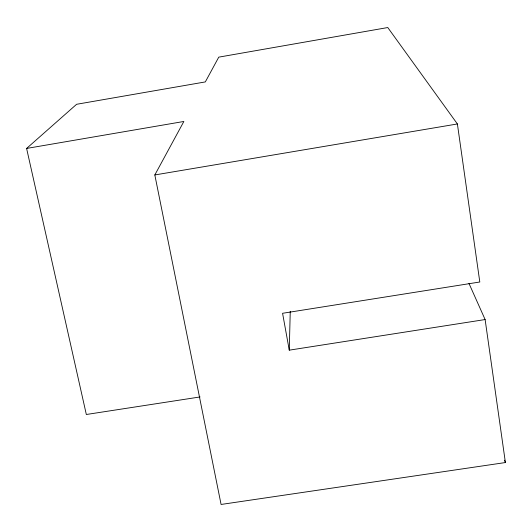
<?xml version="1.0" encoding="UTF-8"?>
<svg xmlns="http://www.w3.org/2000/svg" width="532" height="532" viewBox="0 0 532 532"><rect width="100%" height="100%" fill="white"/><g stroke="black" fill="none" stroke-linecap="round" stroke-linejoin="round"><path stroke-width="0.8" d="M200.092 396.945L86.33 414.495L26.6 148.441L183.859 121.469L154.825 174.948L221.086 504.456L505.4 462.547L485.124 319.552L289.268 350.162L290.253 311.32M26.6 148.441L76.608 104.285L205.319 81.921L218.765 57.143L387.775 27.544L457.394 123.963L479.804 282L282.578 313.288L289.268 350.162M154.825 174.948L457.394 123.963M468.958 283.39L485.124 319.552M504.536 460.213L505.4 462.547"/></g></svg>
